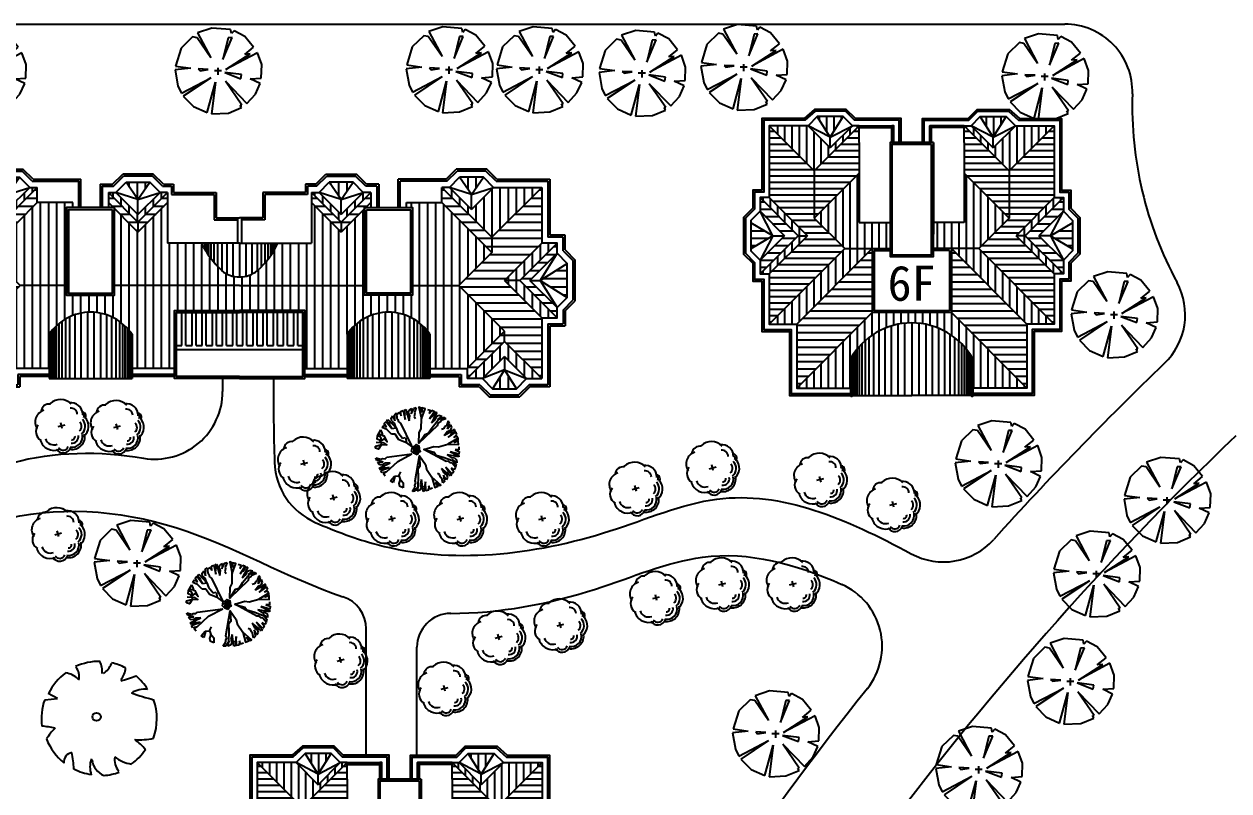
# Model space of a CAD drawing. Extents: x 225694 to 1397201, y -46174 to 794826.
# Drawn here: x 493060 to 564215, y 542291 to 587584 of the extents above; entities that cross this region are included whole.
import ezdxf
from ezdxf.enums import TextEntityAlignment as Align

# ---------------------------------------------------------------- set-up
doc = ezdxf.new("R2010")
doc.units = 0
doc.header["$LTSCALE"] = 0.5
doc.header["$MEASUREMENT"] = 0
for name, color, linetype in [('0-PD', 223, 'Continuous'), ('08-树', 73, 'Continuous'), ('KJ', 8, 'Continuous'), ('ZJ', 7, 'Continuous'), ('屋顶', 135, 'Continuous'), ('树', 124, 'Continuous'), ('路', 40, 'Continuous')]:
    doc.layers.add(name, color=color, linetype=linetype)
doc.styles.add('等线体', font='')
doc.styles.get('等线体').set_extended_font_data('黑体')
pattern_1 = [(0, (-2429662.5, -3656551.4), (0, 476.25), [])]
pattern_2 = [(90, (-2429662.5, -3656551.4), (-476.25, 3e-14), [])]
pattern_3 = [(180, (2993589.46, -2752053), (0, 428.625), [])]
pattern_4 = [(90, (2993589.46, -2752053), (428.625, 3e-14), [])]

# ---------------------------------------------------------------- blocks, each defined once
blk = doc.blocks.new('棕榈')
at = {"layer": '树', "color": 64, "linetype": 'Continuous'}
for p, q in [((-172, 1067), (-553, 940)), ((336, 1025), (-172, 1067)), ((360, 916), (336, 1025)), ((426, 996), (360, 916)), ((717, 842), (426, 996)), ((-688, 831), (-995, 530)), ((-566, 808), (-688, 831)), ((-196, 270), (-566, 808)), ((-553, 940), (-196, 270)), ((127, 220), (373, 813)), ((270, 808), (127, 220)), ((373, 813), (270, 808)), ((953, 551), (717, 842)), ((-995, 530), (-1146, 45)), ((1056, 402), (209, -50)), ((209, -50), (863, 371)), ((715, 357), (953, 551)), ((863, 371), (715, 357)), ((1170, 85), (1056, 402)), ((-1146, 45), (-738, -11)), ((0, -192), (0, 0)), ((1159, -278), (1170, 85)), ((-738, -11), (-1159, -58)), ((-1159, -58), (-1080, -495)), ((-990, -683), (-193, -267)), ((-193, -267), (-937, -763)), ((-537, -32), (-487, -82)), ((-265, -48), (-537, -32)), ((-487, -82), (-265, -48)), ((88, -84), (-103, -84)), ((177, -127), (611, -294)), ((625, -185), (177, -127)), ((611, -294), (625, -185)), ((863, -297), (1159, -278)), ((1130, -424), (863, -297)), ((-1080, -495), (-990, -683)), ((-294, -1205), (-73, -388)), ((-73, -388), (-180, -1239)), ((633, -1004), (193, -363)), ((193, -363), (770, -961)), ((1003, -707), (1130, -424)), ((-937, -763), (-662, -1041)), ((770, -961), (1003, -707)), ((-662, -1041), (-294, -1205)), ((-180, -1239), (275, -1218)), ((275, -1218), (627, -1072)), ((627, -1072), (590, -1004)), ((590, -1004), (633, -1004))]:
    blk.add_line(p, q, dxfattribs=at)
blk = doc.blocks.new('含笑')
at = {"layer": '树'}
for p, q in [((-846, 434), (-632, 458)), ((-632, 458), (-789, 543)), ((-789, 543), (-789, 543))]:
    blk.add_line(p, q, dxfattribs=at)
blk.add_circle((27, 148), 69.3, dxfattribs=at)
for centre, radius, start, end in [((74, 115), 966, 89.3321, 114.3856), ((-228, 923), 350, 352.0775, 26.6128), ((-64, 1178), 366, 304.1868, 338.5411), ((74, 115), 963, 62.8767, 77.7021), ((74, 115), 956, 126.0751, 153.6245), ((-556, 485), 407, 48.5203, 80.5151), ((-501, 833), 236, 343.6555, 39.76), ((234, 973), 279, 315.8454, 359.7651), ((-354, 3609), 2962, 285.4397, 290.7099), ((74, 115), 950, 31.4098, 49.4752), ((837, 188), 424, 83.5323, 121.6544), ((74, 115), 974, 160.8426, 187.275), ((1829, 3902), 3566, 250.0865, 256.3451), ((74, 115), 968, 340.3307, 19.43), ((-1018, -1601), 1597, 77.3728, 85.4649), ((81, -798), 1065, 134.7782, 147.3315), ((74, 115), 951, 200.8103, 231.4392), ((74, 115), 933, 305.394, 326.2464), ((738, 952), 1190, 266.7455, 282.0146), ((89, -1036), 989, 39.6536, 53.993), ((-366, -610), 158, 97.741, 188.8107), ((-2361, -834), 2010, 2.9465, 10.9238), ((316, -694), 400, 160.6009, 199.3991), ((271, -539), 323, 186.1912, 248.4952), ((626, -573), 297, 170.6314, 220.6278), ((680, -105), 545, 230.4582, 263.1093), ((74, 115), 947, 243.1498, 261.8356), ((74, 115), 957, 274.7236, 290.3277)]:
    blk.add_arc(centre, radius, start, end, dxfattribs=at)
blk = doc.blocks.new('桂花')
at = {"layer": '08-树', "linetype": 'ByBlock'}
for p, q in [((0, 0), (-316, 0)), ((-149, -187), (-149, 195))]:
    blk.add_line(p, q, dxfattribs=at)
for centre, radius, start, end in [((-367, 1210), 204, 31.9374, 177.28646), ((-367, 1210), 110, 31.9374, 177.28646), ((79, 732), 688, 22.6842, 120.58139), ((-743, 93), 815, 118.84094, 207.99249), ((-612, 656), 626, 75.25333, 173.88926), ((-612, 656), 332, 75.25333, 173.88926), ((79, 732), 509, 22.6842, 120.58139), ((79, 732), 314, 22.6842, 120.58139), ((574, 395), 344, 335.05145, 87.04818), ((574, 395), 565, 335.05145, 87.04818), ((574, 395), 687, 335.05145, 87.04818), ((574, 395), 158, 335.05145, 87.04818), ((868, -183), 294, 286.7742, 55.27854), ((868, -183), 443, 286.7742, 55.27854), ((-1031, -465), 437, 155.37629, 247.63718), ((287, -545), 475, 271.89809, 6.29095), ((287, -545), 769, 271.89809, 6.29095), ((-552, -692), 652, 181.43938, 289.22617), ((-59, -897), 543, 216.09834, 316.34387)]:
    blk.add_arc(centre, radius, start, end, dxfattribs=at)
blk = doc.blocks.new('GUIHUA')
at = {"layer": '树', "linetype": 'ByBlock', "xscale": 1.0944, "yscale": 1.0944, "zscale": 1.0944}
blk.add_blockref('桂花', (169, -8), dxfattribs=at)
blk = doc.blocks.new('批杷')
at = {"layer": '08-树', "color": 124}
for p, q in [((-1344, 2194), (-1224, 2295)), ((-1333, 2120), (-1344, 2194)), ((-1224, 2295), (-1200, 1990)), ((-1206, 2233), (-1054, 2316)), ((-1054, 2316), (-959, 2128)), ((-983, 2387), (-831, 2446)), ((-959, 2128), (-983, 2387)), ((-831, 2446), (-723, 1917)), ((-784, 2446), (-678, 2505)), ((-689, 2188), (-784, 2446)), ((-735, 2140), (-689, 2188)), ((-723, 1917), (-735, 2140)), ((-678, 2505), (-475, 1835)), ((-524, 2306), (-478, 2470)), ((-441, 2129), (-524, 2306)), ((-478, 2470), (-326, 2553)), ((-326, 2553), (-360, 2236)), ((-360, 2236), (-231, 2506)), ((-231, 2506), (-208, 2577)), ((-208, 2577), (-55, 2613)), ((-148, 2236), (-183, 2083)), ((-55, 2613), (-172, 2330)), ((-172, 2330), (-148, 2236)), ((296, 2576), (142, 2607)), ((601, 2507), (767, 2457)), ((767, 2457), (700, 2258)), ((700, 2258), (866, 2457)), ((1016, 2391), (717, 1941)), ((1166, 2324), (833, 1708)), ((866, 2457), (1016, 2391)), ((933, 2108), (1049, 2357)), ((1049, 2357), (1166, 2324)), ((1132, 2074), (1282, 2158)), ((1282, 2158), (1448, 2108)), ((-2080, 1437), (-1981, 1580)), ((-1806, 1311), (-2080, 1437)), ((-1981, 1580), (-1812, 1455)), ((-1950, 1675), (-1841, 1796)), ((-1812, 1455), (-1950, 1675)), ((-1841, 1796), (-1506, 1373)), ((-1799, 1818), (-1731, 1918)), ((-1597, 1630), (-1799, 1818)), ((-1731, 1918), (-1248, 1412)), ((-1618, 1567), (-1597, 1630)), ((-1506, 1373), (-1618, 1567)), ((-1537, 1977), (-1438, 2120)), ((-1504, 1809), (-1537, 1977)), ((-1351, 1689), (-1504, 1809)), ((-1438, 2120), (-1325, 1821)), ((-1248, 1412), (-1351, 1689)), ((-1325, 1821), (-1333, 2120)), ((-1200, 1990), (-1137, 1917)), ((-1137, 1917), (-1099, 1765)), ((-1099, 1765), (-982, 1692)), ((-982, 1692), (-335, 346)), ((-475, 1835), (-441, 2129)), ((-183, 2083), (-111, 1966)), ((1182, 1542), (102, 510)), ((717, 1941), (866, 2108)), ((833, 1708), (1066, 1891)), ((866, 2108), (933, 2108)), ((1066, 1891), (1132, 2074)), ((1215, 1675), (1182, 1542)), ((1448, 2108), (1199, 1908)), ((1199, 1908), (1481, 2008)), ((1348, 1758), (1215, 1675)), ((1398, 1841), (1348, 1758)), ((1681, 1958), (1398, 1841)), ((1481, 2008), (1548, 2041)), ((1548, 2041), (1681, 1958)), ((1636, 1489), (1556, 1354)), ((1718, 1541), (1636, 1489)), ((1828, 1826), (1718, 1541)), ((1789, 1343), (1882, 1628)), ((1983, 1597), (1789, 1343)), ((1914, 1695), (1828, 1826)), ((1882, 1628), (1914, 1695)), ((1957, 1281), (2037, 1432)), ((2037, 1432), (1983, 1597)), ((-2340, 954), (-2143, 1291)), ((-1530, 1034), (-1806, 1311)), ((-1312, 1034), (-1530, 1034)), ((-1506, 1373), (-1248, 1412)), ((-1095, 717), (-1312, 1034)), ((-1248, 1412), (-1154, 1152)), ((-1154, 1152), (-877, 816)), ((-640, 538), (-1095, 717)), ((-877, 816), (-699, 855)), ((-699, 855), (-640, 538)), ((1556, 1354), (1424, 1318)), ((2206, 1320), (1599, 973)), ((1599, 973), (1776, 1210)), ((1776, 1210), (1957, 1281)), ((2276, 1172), (1834, 862)), ((1834, 862), (1997, 1016)), ((1995, 1082), (2242, 1205)), ((1997, 1016), (1995, 1082)), ((2151, 853), (2346, 1024)), ((2349, 925), (2151, 853)), ((2242, 1205), (2206, 1320)), ((2346, 1024), (2276, 1172)), ((2403, 760), (2349, 925)), ((-2459, 222), (-2459, 340)), ((-640, 538), (-264, 261)), ((1708, -563), (393, 145)), ((2464, -143), (1944, 3)), ((1944, 3), (2149, -88)), ((2450, 115), (2240, 117)), ((2240, 117), (2481, 20)), ((2447, 288), (2450, 115)), ((2481, 20), (2464, -143)), ((-2383, -509), (-2442, -364)), ((-2442, -364), (-2145, -435)), ((-2310, -521), (-2383, -509)), ((-2342, -622), (-2022, -607)), ((-2236, -760), (-2342, -622)), ((-2022, -607), (-2310, -521)), ((-2240, -963), (-1609, -660)), ((-2145, -435), (-2055, -397)), ((-1905, -671), (-2067, -780)), ((-2055, -397), (-1899, -408)), ((-1609, -660), (-1905, -671)), ((-1899, -408), (-1794, -320)), ((-1825, -1182), (-1154, -571)), ((-1794, -320), (-313, -120)), ((-1154, -571), (-313, -120)), ((-131, -1714), (136, -244)), ((1845, -553), (1708, -563)), ((2447, -305), (1759, -180)), ((1759, -180), (2005, -344)), ((1965, -654), (1845, -553)), ((2060, -676), (1965, -654)), ((2005, -344), (2199, -351)), ((2258, -908), (2060, -676)), ((2329, -641), (2062, -466)), ((2062, -466), (2244, -703)), ((2149, -88), (2169, -151)), ((2169, -151), (2443, -185)), ((2199, -351), (2325, -467)), ((2244, -703), (2296, -756)), ((2325, -467), (2329, -641)), ((2443, -185), (2447, -305)), ((-2166, -1058), (-2240, -963)), ((-2067, -780), (-2236, -760)), ((-1925, -924), (-2166, -1058)), ((-2158, -1104), (-1652, -917)), ((-2076, -1246), (-2158, -1104)), ((-1825, -1182), (-2076, -1246)), ((-1996, -1305), (-1825, -1182)), ((-1891, -1443), (-1996, -1305)), ((-1871, -963), (-1925, -924)), ((-1652, -917), (-1871, -963)), ((1321, -1348), (1197, -1290)), ((1377, -1495), (1321, -1348)), ((1429, -980), (1563, -1244)), ((1968, -1427), (1429, -980)), ((1553, -1378), (1596, -1674)), ((1700, -1661), (1553, -1378)), ((1563, -1244), (1729, -1345)), ((1680, -912), (1814, -1091)), ((2062, -1293), (1680, -912)), ((1729, -1345), (1782, -1508)), ((1814, -1091), (1801, -1156)), ((1801, -1156), (2023, -1319)), ((2023, -1319), (1968, -1427)), ((1994, -957), (2157, -1159)), ((2176, -1062), (1994, -957)), ((2157, -1159), (2062, -1293)), ((2258, -908), (2176, -1062)), ((2296, -756), (2258, -908)), ((-1431, -1818), (-1589, -1719)), ((-837, -2135), (-1055, -2036)), ((-290, -2343), (-130, -2083)), ((-138, -1986), (-80, -1841)), ((-130, -2083), (-138, -1986)), ((-80, -1841), (-131, -1714)), ((71, -2020), (-99, -2267)), ((-14, -2328), (71, -2020)), ((222, -2115), (150, -2270)), ((249, -1643), (169, -1928)), ((169, -1928), (222, -2115)), ((342, -2337), (249, -1643)), ((457, -1986), (403, -2025)), ((403, -2025), (456, -2295)), ((480, -1763), (457, -1986)), ((502, -2303), (480, -1763)), ((679, -2009), (662, -2269)), ((743, -2210), (679, -2009)), ((1449, -1560), (1377, -1495)), ((1508, -1860), (1449, -1560)), ((1615, -1746), (1508, -1860)), ((1596, -1674), (1615, -1746)), ((1782, -1508), (1700, -1661)), ((-133, -2333), (-290, -2343)), ((-99, -2267), (-133, -2333)), ((150, -2270), (-14, -2328)), ((456, -2295), (342, -2337)), ((662, -2269), (502, -2303)), ((907, -2153), (743, -2210))]:
    blk.add_line(p, q, dxfattribs=at)
for points in [[(252, 1958), (468, 2540), (268, 2590), (268, 2357), (185, 2607), (102, 2640), (252, 1958)], [(119, 527), (102, 510), (119, 1126), (235, 1375), (252, 1958)], [(119, 527), (451, 1026), (650, 1093), (883, 1442), (1249, 1908)], [(-2459, 340), (-2083, 439), (-1787, 420), (-1965, 538), (-2123, 519), (-2182, 677), (-2360, 756), (-2340, 954), (-2202, 915), (-2083, 657), (-1945, 776), (-1767, 598), (-1925, 915), (-2024, 954), (-2063, 1133), (-2143, 1291)], [(-2024, 974), (-2202, 1014), (-2321, 1034)], [(1816, 451), (2437, 425), (2423, 630), (2201, 558), (2413, 714), (2419, 804), (1816, 451)], [(-2103, 439), (-2281, 162), (-2459, 222)], [(-2143, 538), (-2419, 558)], [(414, 135), (393, 145), (984, 320), (1257, 286), (1816, 451)], [(414, 135), (992, -27), (1117, -196), (1521, -309), (2077, -513)], [(133, -267), (157, -867), (35, -1038), (52, -1457), (30, -2049)], [(133, -267), (136, -244), (485, -752), (537, -1022), (866, -1503)], [(-1352, -1442), (-1095, -1422), (-976, -1185)], [(-1095, -1403), (-1015, -1640)], [(-1589, -1719), (-1352, -1442)], [(-1332, -1462), (-1371, -1601), (-1431, -1818)], [(-1015, -1640), (-1095, -1878), (-1055, -2036)], [(-1035, -1601), (-837, -1838), (-837, -2135)], [(866, -1503), (1034, -2102), (1225, -2025), (1088, -1836), (1302, -1989), (1388, -1967), (866, -1503)]]:
    blk.add_lwpolyline(points, dxfattribs=at)
for points in [[(-14, -172), (-197, -89), (-330, 44), (-280, 277), (-147, 344), (-64, 427), (102, 360), (119, 244), (119, 144), (185, 27), (52, -56), (36, -139)], [(-35, -51), (-138, -31), (-178, 9), (-178, 88), (-187, 117), (-207, 191), (-138, 236), (-109, 300), (-20, 290), (5, 330), (34, 270), (59, 251), (54, 147), (103, 93), (103, 48), (79, 38), (64, -11), (39, -26), (24, -51)], [(-114, 33), (-138, 78), (-138, 132), (-104, 196), (-99, 226), (-54, 246), (-40, 201), (-15, 206), (-5, 191), (20, 157), (29, 127), (29, 97), (15, 48), (10, 33), (-5, 18), (-25, 18), (-25, -1), (-64, -1), (-69, 18), (-79, 28)], [(-74, 112), (-64, 167), (-40, 172), (-30, 152), (-10, 132), (-10, 107), (-30, 93), (-30, 78), (-49, 83), (-74, 93)]]:
    blk.add_lwpolyline(points, close=True, dxfattribs=at)
blk = doc.blocks.new('WD-2')
at = {"layer": 'KJ', "linetype": 'Continuous'}
h = blk.add_hatch(dxfattribs=at)
h.set_pattern_fill('LINE,_O', color=256, scale=150, angle=90)
h.set_pattern_definition(pattern_2)
h.paths.add_polyline_path([(32734, 12380), (31326, 12380), (32030, 11359)])
h.paths.add_polyline_path([(25034, 12080), (23626, 12080), (24330, 11059)])
h.paths.add_polyline_path([(12330, 11059), (13034, 12080), (11626, 12080)])
h.paths.add_polyline_path([(5334, 12380), (3926, 12380), (4630, 11359)])
h.paths.add_polyline_path([(3384, -120), (2680, 1006), (1976, -120)])
h.paths.add_polyline_path([(34684, -120), (33980, 1006), (33276, -120)])
h = blk.add_hatch(dxfattribs=at)
h.set_pattern_fill('LINE,_O', color=256, scale=150)
h.set_pattern_definition(pattern_1)
h.paths.add_polyline_path([(5380, 5980), (3430, 7930), (3430, 8830), (480, 11780), (480, 8480), (2680, 6280), (480, 4080), (480, 480), (2680, 2680), (2680, 3280)])
h.paths.add_polyline_path([(1780, 6280), (-420, 8480), (-420, 7884), (1184, 6280), (-420, 4676), (-420, 4080)])
h.paths.add_polyline_path([(33980, 6280), (36180, 8480), (36180, 11780), (33230, 8830), (33230, 7930), (31280, 5980), (33980, 3280), (33980, 2680), (36180, 480), (36180, 4080)])
h.paths.add_polyline_path([(30280, 11780), (30280, 10880), (33230, 7930), (33230, 8830)])
h.paths.add_polyline_path([(6380, 10880), (6380, 11780), (3430, 8830), (3430, 7930)])
h.paths.add_polyline_path([(35476, 6280), (37080, 7884), (37080, 8480), (34880, 6280), (37080, 4080), (37080, 4676)])
h.paths.add_polyline_path([(2680, 3280), (2680, 2680), (4880, 480), (4880, 1080)], flags=16)
h.paths.add_polyline_path([(33980, 2680), (33980, 3280), (31780, 1080), (31780, 480)], flags=16)
h = blk.add_hatch(dxfattribs=at)
h.set_pattern_fill('LINE,_O', color=256, scale=150, angle=90)
h.set_pattern_definition(pattern_2)
h.paths.add_polyline_path([(3326, 11780), (480, 11780), (3430, 8830), (6380, 11780), (5934, 11780), (4630, 10476)])
h.paths.add_polyline_path([(8110, 10580), (8480, 10580), (8480, 10880), (6380, 10880), (3430, 7930), (5380, 5980), (8110, 5980)])
h.paths.add_polyline_path([(31280, 5980), (28550, 5980), (28550, 5410), (25710, 5410), (25710, 5980), (18330, 5980), (10950, 5980), (10950, 5410), (8110, 5410), (8110, 5980), (5380, 5980), (2680, 3280), (4880, 1080), (7083, 1080), (7083, 3103, -0.244186), (9533, 4410, -0.244186), (11983, 3103), (11983, 1080), (14480, 1080), (14480, 4510), (18330, 4510), (22180, 4510), (22180, 1080), (24677, 1080), (24677, 3103, -0.244186), (27127, 4410, -0.244186), (29577, 3103), (29577, 1080), (31780, 1080), (33980, 3280)])
h.paths.add_polyline_path([(2680, 2680), (480, 480), (1376, 480), (2680, 1784), (3984, 480), (4880, 480)])
h.paths.add_polyline_path([(33980, 2680), (31780, 480), (32676, 480), (33980, 1784), (35284, 480), (36180, 480)])
h.paths.add_polyline_path([(36180, 11780), (33334, 11780), (32030, 10476), (30726, 11780), (30280, 11780), (33230, 8830)])
h.paths.add_polyline_path([(30280, 10880), (28180, 10880), (28180, 10580), (28550, 10580), (28550, 5980), (31280, 5980), (33230, 7930)])
h.paths.add_polyline_path([(25710, 10510), (24330, 9130), (22580, 10880), (22580, 8480), (20590, 8480, -0.094946), (19397, 6866, -0.180763), (18330, 6494, -0.180763), (17263, 6866, -0.094946), (16070, 8480), (14080, 8480), (14080, 10880), (12330, 9130), (10950, 10510), (10950, 5980), (18330, 5980), (25710, 5980)])
h = blk.add_hatch(dxfattribs=at)
h.set_pattern_fill('LINE,_O', color=256, scale=150)
h.set_pattern_definition(pattern_1)
h.paths.add_polyline_path([(14080, 10880), (14080, 11480), (12330, 9730), (12330, 9130)])
h.paths.add_polyline_path([(12330, 9730), (10580, 11480), (10580, 10880), (10880, 10580), (10950, 10580), (10950, 10510), (12330, 9130)])
h.paths.add_polyline_path([(25710, 10510), (25710, 10580), (25780, 10580), (26080, 10880), (26080, 11480), (24330, 9730), (24330, 9130)])
h.paths.add_polyline_path([(22580, 11480), (22580, 10880), (24330, 9130), (24330, 9730)])
h = blk.add_hatch(dxfattribs=at)
h.set_pattern_fill('LINE,_O', color=256, scale=150, angle=90)
h.set_pattern_definition(pattern_2)
h.paths.add_polyline_path([(12330, 10176), (11026, 11480), (10580, 11480), (12330, 9730), (14080, 11480), (13634, 11480)])
h.paths.add_polyline_path([(24330, 10176), (23026, 11480), (22580, 11480), (24330, 9730), (26080, 11480), (25634, 11480)])
h = blk.add_hatch(dxfattribs=at)
h.set_pattern_fill('LINE,_O', color=256, scale=150, angle=90)
h.set_pattern_definition(pattern_2)
h.paths.add_polyline_path([(480, 8480), (-420, 8480), (1780, 6280), (2680, 6280)])
h.paths.add_polyline_path([(2680, 6280), (1780, 6280), (-420, 4080), (480, 4080)])
h.paths.add_polyline_path([(34880, 6280), (33980, 6280), (36180, 4080), (37080, 4080)])
h.paths.add_polyline_path([(37080, 8480), (36180, 8480), (33980, 6280), (34880, 6280)])
h = blk.add_hatch(dxfattribs=at)
h.set_pattern_fill('LINE,_O', color=256, scale=150)
h.set_pattern_definition(pattern_1)
h.paths.add_polyline_path([(584, 6280), (-1020, 7284), (-1020, 5276)])
h = blk.add_hatch(dxfattribs=at)
h.set_pattern_fill('LINE,_O', color=256, scale=150)
h.set_pattern_definition(pattern_1)
h.paths.add_polyline_path([(37680, 7284), (36076, 6280), (37680, 5276)])
for p, q in [((16170, 8320), (16170, 8480)), ((16290, 8102), (16290, 8480)), ((16390, 7938), (16390, 8480)), ((16510, 7756), (16510, 8480)), ((16660, 7550), (16660, 8480)), ((16840, 7326), (16840, 8480)), ((17050, 7094), (17050, 8480)), ((17300, 6852), (17300, 8480)), ((17600, 6660), (17600, 8480)), ((17950, 6531), (17950, 8480)), ((17960, 6533), (17960, 8480)), ((18340, 6494), (18340, 8480)), ((18720, 6533), (18720, 8480)), ((19080, 6660), (19080, 8480)), ((19380, 6852), (19380, 8480)), ((19630, 7094), (19630, 8480)), ((19840, 7326), (19840, 8480)), ((20020, 7550), (20020, 8480)), ((20170, 7756), (20170, 8480)), ((20290, 7938), (20290, 8480)), ((20390, 8102), (20390, 8480)), ((20510, 8320), (20510, 8480)), ((8953, 4347), (8953, 480)), ((9343, 4402), (9343, 480)), ((9733, 4402), (9733, 480)), ((10113, 4347), (10113, 480)), ((14926, 2435), (14926, 4390)), ((15166, 2435), (15166, 4390)), ((15526, 2435), (15526, 4390)), ((15766, 2435), (15766, 4390)), ((16126, 2435), (16126, 4390)), ((16366, 2435), (16366, 4390)), ((16726, 2435), (16726, 4390)), ((16966, 2435), (16966, 4390)), ((17326, 2435), (17326, 4390)), ((17566, 2435), (17566, 4390)), ((17926, 2435), (17926, 4390)), ((18166, 2435), (18166, 4390)), ((18526, 2435), (18526, 4390)), ((18766, 2435), (18766, 4390)), ((19126, 2435), (19126, 4390)), ((19366, 2435), (19366, 4390)), ((19726, 2435), (19726, 4390)), ((19966, 2435), (19966, 4390)), ((20326, 2435), (20326, 4390)), ((20566, 2435), (20566, 4390)), ((20926, 2435), (20926, 4390)), ((21166, 2435), (21166, 4390)), ((21526, 2435), (21526, 4390)), ((21766, 2435), (21766, 4390)), ((26547, 4347), (26547, 480)), ((26927, 4402), (26927, 480)), ((27317, 4402), (27317, 480)), ((27707, 4347), (27707, 480)), ((7503, 3593), (7503, 480)), ((7653, 3725), (7653, 480)), ((7833, 3874), (7833, 480)), ((8043, 3997), (8043, 480)), ((8293, 4128), (8293, 480)), ((8593, 4249), (8593, 480)), ((10473, 4249), (10473, 480)), ((10773, 4128), (10773, 480)), ((11023, 3997), (11023, 480)), ((11233, 3874), (11233, 480)), ((11413, 3725), (11413, 480)), ((11563, 3593), (11563, 480)), ((25097, 3593), (25097, 480)), ((25247, 3725), (25247, 480)), ((25427, 3874), (25427, 480)), ((25637, 3997), (25637, 480)), ((25887, 4128), (25887, 480)), ((26187, 4249), (26187, 480)), ((28067, 4249), (28067, 480)), ((28367, 4128), (28367, 480)), ((28617, 3997), (28617, 480)), ((28827, 3874), (28827, 480)), ((29007, 3725), (29007, 480)), ((29157, 3593), (29157, 480)), ((7163, 3214), (7163, 480)), ((7283, 3363), (7283, 480)), ((7383, 3473), (7383, 480)), ((11683, 3473), (11683, 480)), ((11783, 3363), (11783, 480)), ((11903, 3214), (11903, 480)), ((24757, 3214), (24757, 480)), ((24877, 3363), (24877, 480)), ((24977, 3473), (24977, 480)), ((29277, 3473), (29277, 480)), ((29377, 3363), (29377, 480)), ((29497, 3214), (29497, 480)), ((14600, 2435), (14926, 2435)), ((14600, 2195), (22060, 2195)), ((15166, 2435), (15526, 2435)), ((15766, 2435), (16126, 2435)), ((16366, 2435), (16726, 2435)), ((16966, 2435), (17326, 2435)), ((17566, 2435), (17926, 2435)), ((18166, 2435), (18526, 2435)), ((18766, 2435), (19126, 2435)), ((19366, 2435), (19726, 2435)), ((19966, 2435), (20326, 2435)), ((20566, 2435), (20926, 2435)), ((21166, 2435), (21526, 2435)), ((21766, 2435), (22060, 2435))]:
    blk.add_line(p, q, dxfattribs=at)
at = {"layer": '屋顶'}
for p, q in [((3128, 12260), (3728, 12860)), ((3728, 12860), (5532, 12860)), ((6132, 12260), (5532, 12860)), ((30528, 12260), (31128, 12860)), ((32932, 12860), (31128, 12860)), ((33532, 12260), (32932, 12860)), ((3128, 12260), (0, 12260)), ((0, 12260), (0, 8960)), ((3177, 12140), (120, 12140)), ((120, 12140), (120, 8840)), ((3177, 12140), (3777, 12740)), ((3326, 11780), (3926, 12380)), ((3777, 12740), (5483, 12740)), ((4630, 11359), (3926, 12380)), ((3926, 12380), (5334, 12380)), ((4630, 11359), (5334, 12380)), ((5934, 11780), (5334, 12380)), ((6083, 12140), (5483, 12740)), ((6083, 12140), (8840, 12140)), ((6132, 12260), (8960, 12260)), ((8840, 10580), (8840, 12140)), ((8960, 10580), (8960, 12260)), ((10828, 11960), (11428, 12560)), ((10877, 11840), (11477, 12440)), ((13232, 12560), (11428, 12560)), ((13183, 12440), (11477, 12440)), ((13783, 11840), (13183, 12440)), ((13832, 11960), (13232, 12560)), ((22828, 11960), (23428, 12560)), ((22877, 11840), (23477, 12440)), ((23428, 12560), (25232, 12560)), ((23477, 12440), (25183, 12440)), ((25783, 11840), (25183, 12440)), ((25832, 11960), (25232, 12560)), ((27700, 10580), (27700, 12260)), ((30528, 12260), (27700, 12260)), ((27820, 10580), (27820, 12140)), ((30577, 12140), (27820, 12140)), ((30577, 12140), (31177, 12740)), ((30726, 11780), (31326, 12380)), ((32883, 12740), (31177, 12740)), ((32030, 11359), (31326, 12380)), ((32734, 12380), (31326, 12380)), ((32030, 11359), (32734, 12380)), ((33334, 11780), (32734, 12380)), ((33483, 12140), (32883, 12740)), ((33483, 12140), (36540, 12140)), ((33532, 12260), (36660, 12260)), ((36540, 12140), (36540, 8840)), ((36660, 12260), (36660, 8960)), ((3326, 11780), (480, 11780)), ((480, 11780), (3430, 8830)), ((480, 11780), (480, 8480)), ((4630, 11359), (3326, 11780)), ((3326, 11780), (4630, 10476)), ((6380, 11780), (3430, 8830)), ((4630, 11359), (5934, 11780)), ((5934, 11780), (4630, 10476)), ((5934, 11780), (6380, 11780)), ((6380, 10880), (6380, 11780)), ((10100, 11960), (10100, 10580)), ((10100, 11960), (10828, 11960)), ((10220, 11840), (10220, 10580)), ((10220, 11840), (10877, 11840)), ((10580, 11480), (10580, 10580)), ((10580, 11480), (11026, 11480)), ((10580, 11480), (12330, 9730)), ((11026, 11480), (11626, 12080)), ((11026, 11480), (12330, 10176)), ((12330, 11059), (11026, 11480)), ((12330, 11059), (11626, 12080)), ((11626, 12080), (13034, 12080)), ((12330, 11059), (13034, 12080)), ((13634, 11480), (12330, 10176)), ((12330, 11059), (13634, 11480)), ((14080, 11480), (12330, 9730)), ((13634, 11480), (13034, 12080)), ((14080, 11480), (13634, 11480)), ((13783, 11840), (14310, 11840)), ((13832, 11960), (14430, 11960)), ((14080, 11480), (14080, 8480)), ((14310, 11840), (14310, 11360)), ((14310, 11840), (14310, 11360)), ((14430, 11960), (14430, 11480)), ((14430, 11960), (14430, 11480)), ((14430, 11480), (16950, 11480)), ((16950, 11480), (16950, 9980)), ((22230, 11480), (19710, 11480)), ((19710, 11480), (19710, 9980)), ((22230, 11960), (22230, 11480)), ((22230, 11960), (22230, 11480)), ((22828, 11960), (22230, 11960)), ((22350, 11840), (22350, 11360)), ((22350, 11840), (22350, 11360)), ((22877, 11840), (22350, 11840)), ((22580, 11480), (22580, 8480)), ((22580, 11480), (23026, 11480)), ((22580, 11480), (24330, 9730)), ((23026, 11480), (23626, 12080)), ((24330, 11059), (23026, 11480)), ((23026, 11480), (24330, 10176)), ((24330, 11059), (23626, 12080)), ((25034, 12080), (23626, 12080)), ((24330, 11059), (25034, 12080)), ((24330, 11059), (25634, 11480)), ((25634, 11480), (24330, 10176)), ((26080, 11480), (24330, 9730)), ((25634, 11480), (25034, 12080)), ((26080, 11480), (25634, 11480)), ((26440, 11840), (25783, 11840)), ((26560, 11960), (25832, 11960)), ((26080, 11480), (26080, 10580)), ((26440, 11840), (26440, 10580)), ((26560, 11960), (26560, 10580)), ((30726, 11780), (30280, 11780)), ((30280, 10880), (30280, 11780)), ((30280, 11780), (33230, 8830)), ((30726, 11780), (32030, 10476)), ((32030, 11359), (30726, 11780)), ((33334, 11780), (32030, 10476)), ((32030, 11359), (33334, 11780)), ((36180, 11780), (33230, 8830)), ((33334, 11780), (36180, 11780)), ((36180, 11780), (36180, 8480)), ((6380, 10880), (3430, 7930)), ((4630, 10476), (4630, 11359)), ((8480, 10880), (6380, 10880)), ((8480, 10580), (8480, 10880)), ((10580, 10880), (12330, 9130)), ((12330, 10176), (12330, 11059)), ((14080, 10880), (12330, 9130)), ((14310, 11360), (16830, 11360)), ((16830, 11360), (16830, 9860)), ((22350, 11360), (19830, 11360)), ((19830, 11360), (19830, 9860)), ((22580, 10880), (24330, 9130)), ((24330, 10176), (24330, 11059)), ((26080, 10880), (24330, 9130)), ((28180, 10580), (28180, 10880)), ((28180, 10880), (30280, 10880)), ((30280, 10880), (33230, 7930)), ((32030, 10476), (32030, 11359)), ((16950, 9980), (18330, 9980)), ((18211, 9980), (18211, 8480)), ((19710, 9980), (18330, 9980)), ((18449, 9980), (18449, 8480)), ((12330, 9730), (12330, 9130)), ((16830, 9860), (18211, 9860)), ((19830, 9860), (18449, 9860)), ((24330, 9730), (24330, 9130)), ((-900, 8960), (0, 8960)), ((-900, 8082), (-900, 8960)), ((-780, 8840), (120, 8840)), ((-780, 8033), (-780, 8840)), ((3430, 8830), (3430, 7930)), ((33230, 8830), (33230, 7930)), ((37440, 8840), (36540, 8840)), ((37560, 8960), (36660, 8960)), ((37440, 8033), (37440, 8840)), ((37560, 8082), (37560, 8960)), ((-900, 8082), (-1500, 7482)), ((-780, 8033), (-1380, 7433)), ((1780, 6280), (-420, 8480)), ((1184, 6280), (-420, 7884)), ((-420, 7884), (584, 6280)), ((2680, 6280), (480, 8480)), ((3430, 7930), (5380, 5980)), ((18330, 8480), (14080, 8480)), ((18330, 8480), (22580, 8480)), ((33230, 7930), (31280, 5980)), ((33980, 6280), (36180, 8480)), ((34880, 6280), (37080, 8480)), ((35476, 6280), (37080, 7884)), ((37080, 7884), (36076, 6280)), ((37440, 8033), (38040, 7433)), ((37560, 8082), (38160, 7482)), ((-1500, 5078), (-1500, 7482)), ((-1380, 5127), (-1380, 7433)), ((584, 6280), (-1020, 7284)), ((36076, 6280), (37680, 7284)), ((38040, 5127), (38040, 7433)), ((38160, 5078), (38160, 7482)), ((584, 6280), (-1020, 5276)), ((1184, 6280), (-420, 4676)), ((1780, 6280), (-420, 4080)), ((584, 6280), (-420, 4676)), ((2680, 6280), (480, 4080)), ((1184, 6280), (584, 6280)), ((1780, 6280), (2680, 6280)), ((2680, 3280), (5380, 5980)), ((8110, 5980), (5380, 5980)), ((18330, 5980), (10950, 5980)), ((18330, 5980), (25710, 5980)), ((28550, 5980), (31280, 5980)), ((33980, 3280), (31280, 5980)), ((33980, 6280), (36180, 4080)), ((34880, 6280), (33980, 6280)), ((34880, 6280), (37080, 4080)), ((35476, 6280), (36076, 6280)), ((35476, 6280), (37080, 4676)), ((36076, 6280), (37680, 5276)), ((36076, 6280), (37080, 4676)), ((-900, 4478), (-1500, 5078)), ((-780, 4527), (-1380, 5127)), ((37440, 4527), (38040, 5127)), ((37560, 4478), (38160, 5078)), ((-900, 4478), (-900, 3600)), ((-780, 4527), (-780, 3720)), ((37440, 4527), (37440, 3720)), ((37560, 4478), (37560, 3600)), ((0, 3600), (-900, 3600)), ((120, 3720), (-780, 3720)), ((0, 3600), (0, 0)), ((120, 3720), (120, 120)), ((480, 4080), (480, 480)), ((36180, 4080), (36180, 480)), ((36540, 3720), (36540, 120)), ((36540, 3720), (37440, 3720)), ((36660, 3600), (36660, 0)), ((36660, 3600), (37560, 3600)), ((2680, 2680), (2680, 3280)), ((4880, 1080), (2680, 3280)), ((7083, 3103), (7083, 480)), ((11983, 3103), (11983, 480)), ((24677, 3103), (24677, 480)), ((24677, 3103), (24677, 480)), ((29577, 3103), (29577, 480)), ((29577, 3103), (29577, 480)), ((31780, 1080), (33980, 3280)), ((33980, 2680), (33980, 3280)), ((480, 480), (2680, 2680)), ((4880, 480), (2680, 2680)), ((31780, 480), (33980, 2680)), ((36180, 480), (33980, 2680)), ((1376, 480), (2680, 1784)), ((3984, 480), (2680, 1784)), ((2680, 1784), (2680, 1006)), ((32676, 480), (33980, 1784)), ((35284, 480), (33980, 1784)), ((33980, 1784), (33980, 1006)), ((2680, 1006), (1376, 480)), ((2680, 1006), (1976, -120)), ((2680, 1006), (3984, 480)), ((2680, 1006), (3384, -120)), ((4880, 1080), (4880, 480)), ((7083, 1080), (4880, 1080)), ((5240, 720), (5240, 120)), ((7083, 720), (5240, 720)), ((14483, 1080), (11983, 1080)), ((14483, 720), (11983, 720)), ((22177, 1080), (24677, 1080)), ((22177, 720), (24677, 720)), ((29577, 1080), (31780, 1080)), ((29577, 720), (31420, 720)), ((31420, 720), (31420, 120)), ((31780, 1080), (31780, 480)), ((33980, 1006), (32676, 480)), ((33980, 1006), (33276, -120)), ((33980, 1006), (35284, 480)), ((33980, 1006), (34684, -120)), ((0, 0), (1178, 0)), ((120, 120), (1227, 120)), ((1376, 480), (480, 480)), ((1178, 0), (1778, -600)), ((1227, 120), (1827, -480)), ((1976, -120), (1376, 480)), ((3984, 480), (3384, -120)), ((4133, 120), (3533, -480)), ((4182, 0), (3582, -600)), ((3984, 480), (4880, 480)), ((4133, 120), (5240, 120)), ((4182, 0), (5360, 0)), ((5360, 600), (5360, 0)), ((7083, 600), (5360, 600)), ((7083, 480), (11983, 480)), ((14483, 600), (11983, 600)), ((22177, 600), (24677, 600)), ((29577, 480), (24677, 480)), ((29577, 480), (24677, 480)), ((29577, 600), (31300, 600)), ((31300, 600), (31300, 0)), ((32478, 0), (31300, 0)), ((32527, 120), (31420, 120)), ((32676, 480), (31780, 480)), ((32478, 0), (33078, -600)), ((32527, 120), (33127, -480)), ((32676, 480), (33276, -120)), ((34684, -120), (35284, 480)), ((35433, 120), (34833, -480)), ((35482, 0), (34882, -600)), ((35284, 480), (36180, 480)), ((36540, 120), (35433, 120)), ((36660, 0), (35482, 0)), ((3582, -600), (1778, -600)), ((3533, -480), (1827, -480)), ((3384, -120), (1976, -120)), ((33078, -600), (34882, -600)), ((33127, -480), (34833, -480)), ((33276, -120), (34684, -120))]:
    blk.add_line(p, q, dxfattribs=at)
for points in [[(10950, 10580), (8110, 10580), (8110, 5410), (10950, 5410)], [(10830, 10460), (8230, 10460), (8230, 5530), (10830, 5530)], [(25710, 10580), (28550, 10580), (28550, 5410), (25710, 5410)], [(25830, 10460), (28430, 10460), (28430, 5530), (25830, 5530)]]:
    blk.add_lwpolyline(points, close=True, dxfattribs=at)
for points in [[(480, 4080), (-420, 4080), (-420, 4676), (-1020, 5276), (-1020, 7284), (-420, 7884), (-420, 8480), (480, 8480)], [(36180, 4080), (37080, 4080), (37080, 4676), (37680, 5276), (37680, 7284), (37080, 7884), (37080, 8480), (36180, 8480)], [(18330, 480), (14480, 480), (14480, 4510), (18330, 4510)], [(18330, 600), (14600, 600), (14600, 4390), (18330, 4390)], [(18330, 480), (22180, 480), (22180, 4510), (18330, 4510)], [(18330, 600), (22060, 600), (22060, 4390), (18330, 4390)]]:
    blk.add_lwpolyline(points, dxfattribs=at)
for centre, radius, start, end in [((20899, 10786), 5333, 205.61905, 227.31397), ((15781, 10786), 5333, 312.68603, 334.38095), ((18294, 8107), 1613, 230.29775, 271.2831), ((18366, 8107), 1613, 268.7169, 309.70225), ((9566, 1398), 3012, 90.63097, 145.52011), ((9500, 1398), 3012, 34.47989, 89.36903), ((27160, 1398), 3012, 90.63097, 145.52011), ((27160, 1398), 3012, 90.63097, 145.52011), ((27094, 1398), 3012, 34.47989, 89.36903), ((27094, 1398), 3012, 34.47989, 89.36903)]:
    blk.add_arc(centre, radius, start, end, dxfattribs=at)
blk = doc.blocks.new('15w')
at = {"layer": 'KJ', "linetype": 'Continuous'}
h = blk.add_hatch(dxfattribs=at)
h.set_pattern_fill('LINE,_O', color=256, scale=150, angle=90)
h.set_pattern_definition([(90, (2976348.3, -2755805.6), (428.625, 3e-14), [])])
h.paths.add_polyline_path([(732744, 551829), (733512, 550609), (734281, 551829)])
h.paths.add_polyline_path([(743911, 551829), (742374, 551829), (743142, 550609)])
h = blk.add_hatch(dxfattribs=at)
h.set_pattern_fill('LINE,_O', color=256, scale=150, angle=90)
h.set_pattern_definition([(90, (2993589.46, -2750241), (428.625, 3e-14), [])])
h.paths.add_polyline_path([(741432, 551289), (741834, 551289), (743142, 549981), (744451, 551289), (746742, 551289), (744087, 548634)])
h.paths.add_polyline_path([(729912, 551289), (732204, 551289), (733512, 549981), (734821, 551289), (735222, 551289), (732567, 548634)])
at = {"layer": 'KJ'}
h = blk.add_hatch(dxfattribs=at)
h.set_pattern_fill('LINE', color=256, scale=3000, style=0)
h.paths.add_polyline_path([(744087, 545832), (742287, 544032), (746742, 539577), (746742, 542547), (744492, 544797), (746742, 547047), (746742, 551289), (744087, 548634)])
h.paths.add_polyline_path([(732162, 544797), (729912, 542547), (729912, 539577), (734367, 544032), (732567, 545832), (732567, 548634), (729912, 551289), (729912, 547047)])
h.paths.add_polyline_path([(735222, 548487), (735222, 550299), (735222, 551289), (732567, 548634), (732567, 545832)])
h.paths.add_polyline_path([(744087, 545832), (744087, 548634), (741432, 551289), (741432, 550299), (741432, 548487)])
at = {"layer": 'KJ', "linetype": 'Continuous'}
h = blk.add_hatch(dxfattribs=at)
h.set_pattern_fill('LINE,_O', color=256, scale=150, angle=90)
h.set_pattern_definition(pattern_4)
h.paths.add_polyline_path([(739605, 545580), (741432, 545580), (741432, 548487), (744087, 545832), (742287, 544032), (739605, 544032)])
h.paths.add_polyline_path([(732567, 545832), (735222, 548487), (735222, 545580), (737049, 545580), (737049, 544896), (737049, 544032), (734367, 544032)])
h = blk.add_hatch(dxfattribs=at)
h.set_pattern_fill('LINE,_O', color=256, scale=150, angle=90)
h.set_pattern_definition(pattern_4)
h.paths.add_polyline_path([(746742, 547047), (747282, 547047), (745032, 544797), (744492, 544797)])
h.paths.add_polyline_path([(744492, 544797), (745032, 544797), (747282, 542547), (746742, 542547)])
h.paths.add_polyline_path([(731622, 544797), (732162, 544797), (729912, 542547), (729372, 542547)])
h.paths.add_polyline_path([(729372, 547047), (729912, 547047), (732162, 544797), (731622, 544797)])
h = blk.add_hatch(dxfattribs=at)
h.set_pattern_fill('LINE,_O', color=256, scale=150)
h.set_pattern_definition(pattern_3)
h.paths.add_polyline_path([(747282, 547047), (747282, 546240), (745839, 544797), (747282, 543354), (747282, 542547), (745032, 544797)])
h.paths.add_polyline_path([(730816, 544797), (729372, 546240), (729372, 547047), (731622, 544797), (729372, 542547), (729372, 543354)])
h = blk.add_hatch(dxfattribs=at)
h.set_pattern_fill('LINE,_O', color=256, scale=150)
h.set_pattern_definition([(180, (2976348.3, -2757617.6), (0, 428.625), [])])
h.paths.add_polyline_path([(728832, 545565), (728832, 544029), (730123, 544797)])
h.paths.add_polyline_path([(747822, 544029), (747822, 545565), (746532, 544797)])
h = blk.add_hatch(dxfattribs=at)
h.set_pattern_fill('LINE,_O', color=256, scale=150, angle=90)
h.set_pattern_definition(pattern_4)
h.paths.add_polyline_path([(740667, 544032), (742287, 544032), (746742, 539577), (745122, 539577)])
h.paths.add_polyline_path([(734367, 544032), (735987, 544032), (731532, 539577), (729912, 539577)])
h = blk.add_hatch(dxfattribs=at)
h.set_pattern_fill('LINE,_O', color=256, scale=150)
h.set_pattern_definition(pattern_3)
h.paths.add_polyline_path([(735987, 544032), (735987, 540252), (731532, 535797), (731532, 539577)])
h.paths.add_polyline_path([(740667, 544032), (745122, 539577), (745122, 535797), (740667, 540252)])
h = blk.add_hatch(dxfattribs=at)
h.set_pattern_fill('LINE,_O', color=256, scale=150, angle=90)
h.set_pattern_definition(pattern_4)
edge = h.paths.add_edge_path()
edge.add_line((735987, 540252), (740667, 540252))
edge.add_line((740667, 540252), (745122, 535797))
edge.add_line((745122, 535797), (741945, 535797))
edge.add_line((741945, 535797), (741945, 537517))
edge.add_ellipse((738327, 535513), major_axis=(-2925, 2925), ratio=1, start_angle=253.98914, end_angle=376.01086)
edge.add_line((734709, 537517), (734709, 535797))
edge.add_line((734709, 535797), (731532, 535797))
edge.add_line((731532, 535797), (735987, 540252))
for p, q in [((737112, 539467), (737112, 535365)), ((737499, 539565), (737499, 535365)), ((737904, 539627), (737904, 535365)), ((738327, 539649), (738327, 535365)), ((738750, 539627), (738750, 535365)), ((739155, 539565), (739155, 535365)), ((739542, 539467), (739542, 535365)), ((735798, 538786), (735798, 535365)), ((736068, 538978), (736068, 535365)), ((736392, 539169), (736392, 535365)), ((736743, 539334), (736743, 535365)), ((739911, 539334), (739911, 535365)), ((740262, 539169), (740262, 535365)), ((740586, 538978), (740586, 535365)), ((740856, 538786), (740856, 535365)), ((734979, 537942), (734979, 535365)), ((735087, 538084), (735087, 535365)), ((735222, 538245), (735222, 535365)), ((735384, 538419), (735384, 535365)), ((735573, 538599), (735573, 535365)), ((741081, 538599), (741081, 535365)), ((741270, 538419), (741270, 535365)), ((741432, 538245), (741432, 535365)), ((741567, 538084), (741567, 535365)), ((741675, 537942), (741675, 535365)), ((734781, 537642), (734781, 535365)), ((734889, 537813), (734889, 535365)), ((741765, 537813), (741765, 535365)), ((741873, 537642), (741873, 535365))]:
    blk.add_line(p, q, dxfattribs=at)
at = {"layer": '屋顶'}
for p, q in [((733512, 550609), (732744, 551829)), ((733512, 550609), (734281, 551829)), ((743142, 550609), (742374, 551829)), ((743142, 550609), (743911, 551829)), ((729912, 551289), (732567, 548634)), ((732204, 551289), (733512, 549981)), ((733512, 550609), (732204, 551289)), ((735222, 551289), (732567, 548634)), ((734821, 551289), (733512, 549981)), ((733512, 550609), (734821, 551289)), ((735222, 551289), (737265, 551289)), ((735222, 551235), (737211, 551235)), ((735222, 551181), (737157, 551181)), ((737157, 550299), (737157, 551181)), ((737211, 550299), (737211, 551235)), ((737265, 550299), (737265, 551289)), ((739389, 550299), (739389, 551289)), ((741432, 551289), (739389, 551289)), ((739443, 550299), (739443, 551235)), ((741432, 551235), (739443, 551235)), ((739497, 550299), (739497, 551181)), ((741432, 551181), (739497, 551181)), ((741432, 551289), (744087, 548634)), ((743142, 550609), (741834, 551289)), ((741834, 551289), (743142, 549981)), ((743142, 550609), (744451, 551289)), ((744451, 551289), (743142, 549981)), ((746742, 551289), (744087, 548634)), ((733512, 549981), (733512, 550609)), ((735222, 550299), (735222, 545580)), ((737049, 550299), (737049, 544896)), ((739605, 550299), (739605, 544896)), ((741432, 550299), (741432, 545580)), ((743142, 549981), (743142, 550609)), ((732567, 548634), (732567, 545832)), ((744087, 548634), (744087, 545832)), ((735222, 548487), (732567, 545832)), ((741432, 548487), (744087, 545832)), ((729372, 547047), (731622, 544797)), ((729912, 547047), (732162, 544797)), ((744087, 546822), (744087, 545832)), ((746742, 547047), (744492, 544797)), ((747282, 547047), (745032, 544797)), ((730123, 544797), (729372, 546240)), ((729372, 546240), (730816, 544797)), ((732567, 545832), (734367, 544032)), ((744087, 545832), (742287, 544032)), ((747282, 546240), (745839, 544797)), ((746532, 544797), (747282, 546240)), ((730123, 544797), (728832, 545565)), ((735222, 545580), (737049, 545580)), ((741432, 545580), (739605, 545580)), ((746532, 544797), (747822, 545565)), ((730123, 544797), (728832, 544029)), ((729372, 542547), (731622, 544797)), ((730123, 544797), (729372, 543354)), ((729372, 543354), (730816, 544797)), ((729912, 542547), (732162, 544797)), ((730123, 544797), (730816, 544797)), ((731622, 544797), (732162, 544797)), ((745032, 544797), (744492, 544797)), ((746742, 542547), (744492, 544797)), ((747282, 542547), (745032, 544797)), ((746532, 544797), (745839, 544797)), ((747282, 543354), (745839, 544797)), ((746532, 544797), (747822, 544029)), ((746532, 544797), (747282, 543354)), ((729912, 539577), (734367, 544032)), ((731532, 539577), (735987, 544032)), ((734367, 544032), (737049, 544032)), ((735987, 544032), (735987, 540252)), ((736103, 543916), (736103, 540368)), ((736103, 543916), (737049, 543916)), ((742287, 544032), (739605, 544032)), ((740551, 543916), (739605, 543916)), ((740551, 543916), (740551, 540368)), ((740667, 544032), (740667, 540252)), ((745122, 539577), (740667, 544032)), ((746742, 539577), (742287, 544032)), ((731532, 535797), (735987, 540252)), ((740667, 540252), (735987, 540252)), ((740551, 540368), (736103, 540368)), ((745122, 535797), (740667, 540252)), ((734709, 537517), (734709, 535365)), ((741945, 537517), (741945, 535365)), ((734709, 535365), (738327, 535365)), ((741945, 535365), (738327, 535365))]:
    blk.add_line(p, q, dxfattribs=at)
for points in [[(737697, 550299), (737697, 551721), (734999, 551721), (734459, 552261), (732580, 552261), (731972, 551721), (729480, 551721), (729480, 547479), (728940, 547479), (728940, 546419), (728400, 545879), (728400, 543715), (728940, 543175), (728940, 542115), (729480, 542115), (729480, 539145), (731100, 539145), (731100, 535365), (734709, 535365)], [(738957, 550299), (738957, 551721), (741655, 551721), (742195, 552261), (744075, 552261), (744683, 551721), (747174, 551721), (747174, 547479), (747714, 547479), (747714, 546419), (748254, 545879), (748254, 543715), (747714, 543175), (747714, 542115), (747174, 542115), (747174, 539145), (745554, 539145), (745554, 535365), (741945, 535365)], [(737589, 550299), (737589, 551613), (734955, 551613), (734415, 552153), (732621, 552153), (732013, 551613), (729588, 551613), (729588, 547371), (729048, 547371), (729048, 546374), (728508, 545834), (728508, 543760), (729048, 543220), (729048, 542223), (729588, 542223), (729588, 539253), (731208, 539253), (731208, 535473), (734709, 535473)], [(735222, 550299), (735222, 551289), (734821, 551289), (734281, 551829), (732744, 551829), (732204, 551289), (729912, 551289), (729912, 547047), (729372, 547047), (729372, 546240), (728832, 545700), (728832, 543894), (729372, 543354), (729372, 542547), (729912, 542547), (729912, 539577), (731532, 539577), (731532, 535797), (734709, 535797)], [(739065, 550299), (739065, 551613), (741700, 551613), (742240, 552153), (744034, 552153), (744642, 551613), (747066, 551613), (747066, 547371), (747606, 547371), (747606, 546374), (748146, 545834), (748146, 543760), (747606, 543220), (747606, 542223), (747066, 542223), (747066, 539253), (745446, 539253), (745446, 535473), (741945, 535473)], [(741432, 550299), (741432, 551289), (741834, 551289), (742374, 551829), (743911, 551829), (744451, 551289), (746742, 551289), (746742, 547047), (747282, 547047), (747282, 546240), (747822, 545700), (747822, 543894), (747282, 543354), (747282, 542547), (746742, 542547), (746742, 539577), (745122, 539577), (745122, 535797), (741945, 535797)], [(737265, 550299), (737265, 551289), (737157, 551289)], [(739389, 550299), (739389, 551289), (739497, 551289)]]:
    blk.add_lwpolyline(points, dxfattribs=at)
for points in [[(739605, 550299), (737049, 550299), (737049, 543564), (739605, 543564)], [(739497, 550191), (737157, 550191), (737157, 543672), (739497, 543672)]]:
    blk.add_lwpolyline(points, close=True, dxfattribs=at)
for centre, radius, start, end in [((738327, 535513), 4136, 28.98914, 151.01086), ((734763, 535365), 54, 180, 0), ((741891, 535365), 54, 180, 0)]:
    blk.add_arc(centre, radius, start, end, dxfattribs=at)
at = {"layer": 'ZJ', "color": 0, "linetype": 'Continuous', "style": '等线体'}
blk.add_text('6F', height=2080, dxfattribs=at).set_placement((738316, 541976), align=Align.MIDDLE)

msp = doc.modelspace()

# ---------------------------------------------------------------- linework, layer by layer
at = {"layer": '路', "color": 7}
for p, q in [((440933.3, 587583.7), (554519.2, 587583.7)), ((513263.2, 544396.9), (513263.2, 551860.6)), ((516263.2, 544396.9), (516263.2, 550773.8))]:
    msp.add_line(p, q, dxfattribs=at)
for centre, radius, start, end in [((554519.2, 583583.7), 4000, 358.191303, 90), ((580435.4, 582765.3), 21929.1, 178.191303, 208.440481), ((557635.6, 570416.7), 4000, 313.732566, 28.440481), ((694357.5, 427508.1), 193777, 133.732566, 138.012423), ((500784.9, 565886), 4000, 260.225055, 0.044852), ((694357.5, 427508.1), 187777, 133.704335, 143.577918), ((511848.2, 561819.5), 4000, 181.733311, 246.600449), ((547351.9, 559814.8), 4000, 241.553783, 318.012423), ((539737.2, 550830), 4000, 321.424863, 66.058186), ((511263.2, 551860.6), 2000, 0, 71.641271), ((518263.2, 550773.8), 2000, 90.174675, 180), ((694357.5, 427508.1), 193777, 141.424863, 159.59733)]:
    msp.add_arc(centre, radius, start, end, dxfattribs=at)
at = {"layer": '路', "color": 7, "linetype": 'Continuous'}
for radius, end in [(145305.4, 180.044852), (142305.4, 181.733311)]:
    msp.add_arc((650090.3, 566002.9), radius, 179.762393, end, dxfattribs=at)
at = {"layer": '路', "color": 7}
for points, knots in [([(487111.4, 559503.2), (488829.7, 560342.5), (492876.1, 562318.9), (497516.9, 562390.1), (500105.8, 561944.1)], [0, 0, 0, 0, 5693.8015764, 13407.7307076, 13407.7307076, 13407.7307076, 13407.7307076]), ([(510259.6, 558148.5), (511457.8, 557630), (516897.1, 555538.3), (525474.6, 556434.9), (535708.9, 560927.8), (541620.7, 558370.4), (545446.6, 556297.8)], [24170.0147261, 24170.0147261, 24170.0147261, 24170.0147261, 28102.9066187, 41860.0033728, 48462.3455888, 60560.9767562, 60560.9767562, 60560.9767562, 60560.9767562]), ([(486264.9, 556075), (487983.3, 556914.3), (492873.5, 559302.8), (502417.4, 558649.7), (508570.2, 554861.6), (511893.2, 553758.9)], [0, 0, 0, 0, 5693.8015764, 16203.565897, 26856.4016153, 26856.4016153, 26856.4016153, 26856.4016153]), ([(518257.1, 552773.8), (521108.1, 552782.5), (526289.2, 553735.9), (533785.6, 557026.8), (538615.4, 555704.7), (541360.5, 554485.9)], [33371.0016694, 33371.0016694, 33371.0016694, 33371.0016694, 41860.0033728, 48462.3455888, 57145.6077028, 57145.6077028, 57145.6077028, 57145.6077028]), ([(553101.4, 417688.9), (549728.2, 422206.6), (543021.5, 431188.9), (556876.4, 441739.4), (556629.4, 455530.5), (550022.4, 466092.4), (555881.1, 476861.3), (562293.5, 484681.4), (574569.6, 490131), (579698, 478078.4), (592603.4, 479361), (599953.3, 489939.7), (612573.2, 480549.6), (620705.9, 491539), (628964.4, 500312.3), (647942.3, 493233.1), (641878.6, 510856.5), (648155.1, 520301.5), (647837, 532724.8), (659124.5, 536520.4), (666190.4, 544921.6), (676667.9, 542037.2), (685285.3, 539216.9), (692250.4, 544496.6), (701425.3, 539493), (706458.9, 544918.1), (709236.7, 547912)], [0, 0, 0, 0, 14427.2896194, 28684.5625826, 41813.7522732, 52705.2155961, 63262.7905587, 74483.0928484, 85762.2605936, 93119.153961, 107355.6559832, 114359.7475777, 127672.2000607, 138947.3166207, 149121.1998097, 163357.697375, 177033.0047384, 185159.3922129, 198301.1106652, 208161.8521645, 217572.0777821, 228569.6187249, 237392.0694759, 243284.2380735, 252106.6841135, 262970.405513, 262970.405513, 262970.405513, 262970.405513]), ([(553745.5, 417688.9), (550372.3, 422206.6), (543665.6, 431188.9), (557520.4, 441739.4), (557273.4, 455530.5), (550666.5, 466092.4), (556525.2, 476861.3), (562937.6, 484681.4), (575213.7, 490131), (580342.1, 478078.4), (593247.5, 479361), (600597.4, 489939.7), (613217.3, 480549.6), (621350, 491539), (629608.5, 500312.3), (648586.4, 493233.1), (642522.7, 510856.5), (648799.1, 520301.5), (648481.1, 532724.8), (659768.6, 536520.4), (666834.5, 544921.6), (677312, 542037.2), (685929.3, 539216.9), (692894.5, 544496.6), (702069.4, 539493), (707103, 544918.1), (709880.7, 547912)], [0, 0, 0, 0, 14427.2896194, 28684.5625826, 41813.7522732, 52705.2155961, 63262.7905587, 74483.0928484, 85762.2605936, 93119.153961, 107355.6559832, 114359.7475777, 127672.2000607, 138947.3166207, 149121.1998097, 163357.697375, 177033.0047384, 185159.3922129, 198301.1106652, 208161.8521645, 217572.0777821, 228569.6187249, 237392.0694759, 243284.2380735, 252106.6841135, 262970.405513, 262970.405513, 262970.405513, 262970.405513])]:
    msp.add_open_spline(points, degree=3, knots=knots, dxfattribs=at)

# ---------------------------------------------------------------- block references
at = {"layer": '0-PD', "color": 7, "linetype": 'Continuous'}
msp.add_blockref('WD-2', (487455.2, 566160.9), dxfattribs=at)
at = {"layer": '08-树', "color": 7}
for p in [(516279.4, 562319.1), (505104.2, 553173.2)]:
    msp.add_blockref('批杷', p, dxfattribs=at)
at = {"layer": 'KJ', "color": 7}
for p in [(-192843.7, 30287.5), (-223085.2, -7324)]:
    msp.add_blockref('15w', p, dxfattribs=at)
at = {"layer": '树', "color": 7}
for name, p, xscale, yscale, zscale in [('棕榈', (490613.9, 585005.7), 2.197147679980844, 2.197147679980844, 2.19714768), ('棕榈', (504521.7, 585005.7), 2.197147679980844, 2.197147679980844, 2.19714768), ('棕榈', (518173.1, 585071.7), 2.197147679980844, 2.197147679980844, 2.19714768), ('棕榈', (523507.6, 585071.7), 2.197147679980844, 2.197147679980844, 2.19714768), ('棕榈', (529561, 584860.7), 2.197147679980844, 2.197147679980844, 2.19714768), ('棕榈', (535576.2, 585216.7), 2.197147679980844, 2.197147679980844, 2.19714768), ('棕榈', (553350.2, 584664.4), 2.197147679980844, 2.197147679980844, 2.19714768), ('棕榈', (557441.8, 570600.2), 2.197147679980844, 2.197147679980844, 2.19714768), ('棕榈', (550601.6, 561800.9), 2.197147679980844, 2.197147679980844, 2.19714768), ('棕榈', (560568.4, 559648), 2.197147679980844, 2.197147679980844, 2.19714768), ('棕榈', (499742.9, 555921.6), 2.197147679980844, 2.197147679980844, 2.19714768), ('棕榈', (556401.5, 555291.6), 2.197147679980844, 2.197147679980844, 2.19714768), ('棕榈', (554865.5, 548946.1), 2.197147679980844, 2.197147679980844, 2.19714768), ('含笑', (497244.7, 546146.6), 3.510000000009313, 3.510000000009313, 3.510000000000001), ('棕榈', (537452.4, 545849.5), 2.197147679980844, 2.197147679980844, 2.19714768), ('棕榈', (549452.1, 543744.6), 2.197147679980844, 2.197147679980844, 2.19714768)]:
    msp.add_blockref(name, p, dxfattribs=dict(at, xscale=xscale, yscale=yscale, zscale=zscale))
at = {"layer": '树', "color": 7, "rotation": 284.9686464037668}
for p in [(495280.5, 563869.6), (498554.2, 563807.9), (509610.6, 561648.3), (533723.6, 561383.5), (540090.4, 560701.6), (511340.1, 559612.1), (529184.5, 560163.6), (544398.9, 559222.1), (514799.1, 558378.1), (518832.4, 558378.1), (523664.2, 558378.1), (495072, 557481.6), (534300.8, 554514.7), (538474.7, 554514.7), (530396.2, 553707.7), (524741.3, 552093.7), (521093.1, 551377.4), (511756.3, 550017.3), (517896.9, 548353.8)]:
    msp.add_blockref('GUIHUA', p, dxfattribs=at)

doc.saveas('drawing.dxf')
